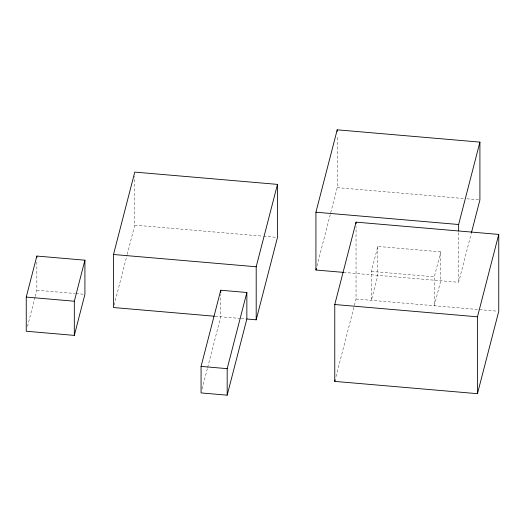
<?xml version="1.0" encoding="UTF-8"?>
<svg xmlns="http://www.w3.org/2000/svg" width="525" height="525" viewBox="0 0 525 525"><rect width="100%" height="100%" fill="white"/><g stroke="black" fill="none" stroke-linecap="round" stroke-linejoin="round"><path stroke-width="0.39" stroke-dasharray="2.62 1.97" d="M27.471 326.511L35.011 297.321M35.214 296.533L36.848 290.22L36.848 260.124M114.109 305.156L126.998 255.248M127.207 254.454L134.774 225.146L134.774 176.177M202.092 388.959L207.421 368.333M207.631 367.539L220.743 316.765L220.743 294.262M316.949 266.05L337.208 187.622L337.208 135.522M335.993 376.642L356.048 299.007L356.048 226.229M377.81 246.442L377.81 275.343L371.352 300.32L371.352 271.425L377.81 246.442L440.751 251.862L440.751 280.757L434.3 305.74L434.3 276.839L440.751 251.862M343.613 272.396L458.633 282.299L471.319 233.185M337.208 187.622L463.601 198.509M466.863 198.785L479.095 199.841M134.774 225.146L262.802 236.165M263.616 236.237L276.662 237.359M371.352 271.425L434.3 276.839M356.048 299.007L497.116 311.148M36.848 290.22L75.141 293.514M75.954 293.587L84.105 294.289M215.053 316.28L240.325 318.452M241.139 318.524L246.855 319.016M458.633 232.641L458.633 282.299"/><path stroke-width="0.79" d="M26.25 297.078L36.848 256.056L84.919 260.197L84.919 294.361L74.32 335.383L26.25 331.242L26.25 297.078L74.32 301.219L84.919 260.197M214.239 316.207L113.498 307.532L113.498 254.487L134.774 172.095L277.476 184.38L277.476 237.431L256.2 319.817L246.855 319.016L227.181 395.174L201.068 392.923L201.068 366.404L220.743 290.24L246.855 292.491L246.855 319.016M227.181 395.174L227.181 368.648L246.855 292.491M256.2 319.817L256.2 266.772L277.476 184.38M343.613 272.396L315.925 270.014L315.925 212.212L337.208 129.826L479.909 142.111L479.909 199.907L471.522 232.391M315.925 270.014L316.339 268.426M334.766 304.526L356.048 222.141L498.75 234.426L498.75 311.292L477.468 393.678L334.766 381.393L334.766 304.526L477.468 316.811L498.75 234.426M334.766 381.393L335.18 379.811M458.633 231.013L458.633 224.503L479.909 142.111M315.925 212.212L458.633 224.503M113.498 254.487L256.2 266.772M201.068 366.404L227.181 368.648M477.468 316.811L477.468 393.678M356.048 222.141L356.048 223.775M337.208 129.826L337.208 131.453M220.743 290.24L220.743 292.655M74.32 301.219L74.32 335.383M36.848 256.056L36.848 257.683"/></g></svg>
